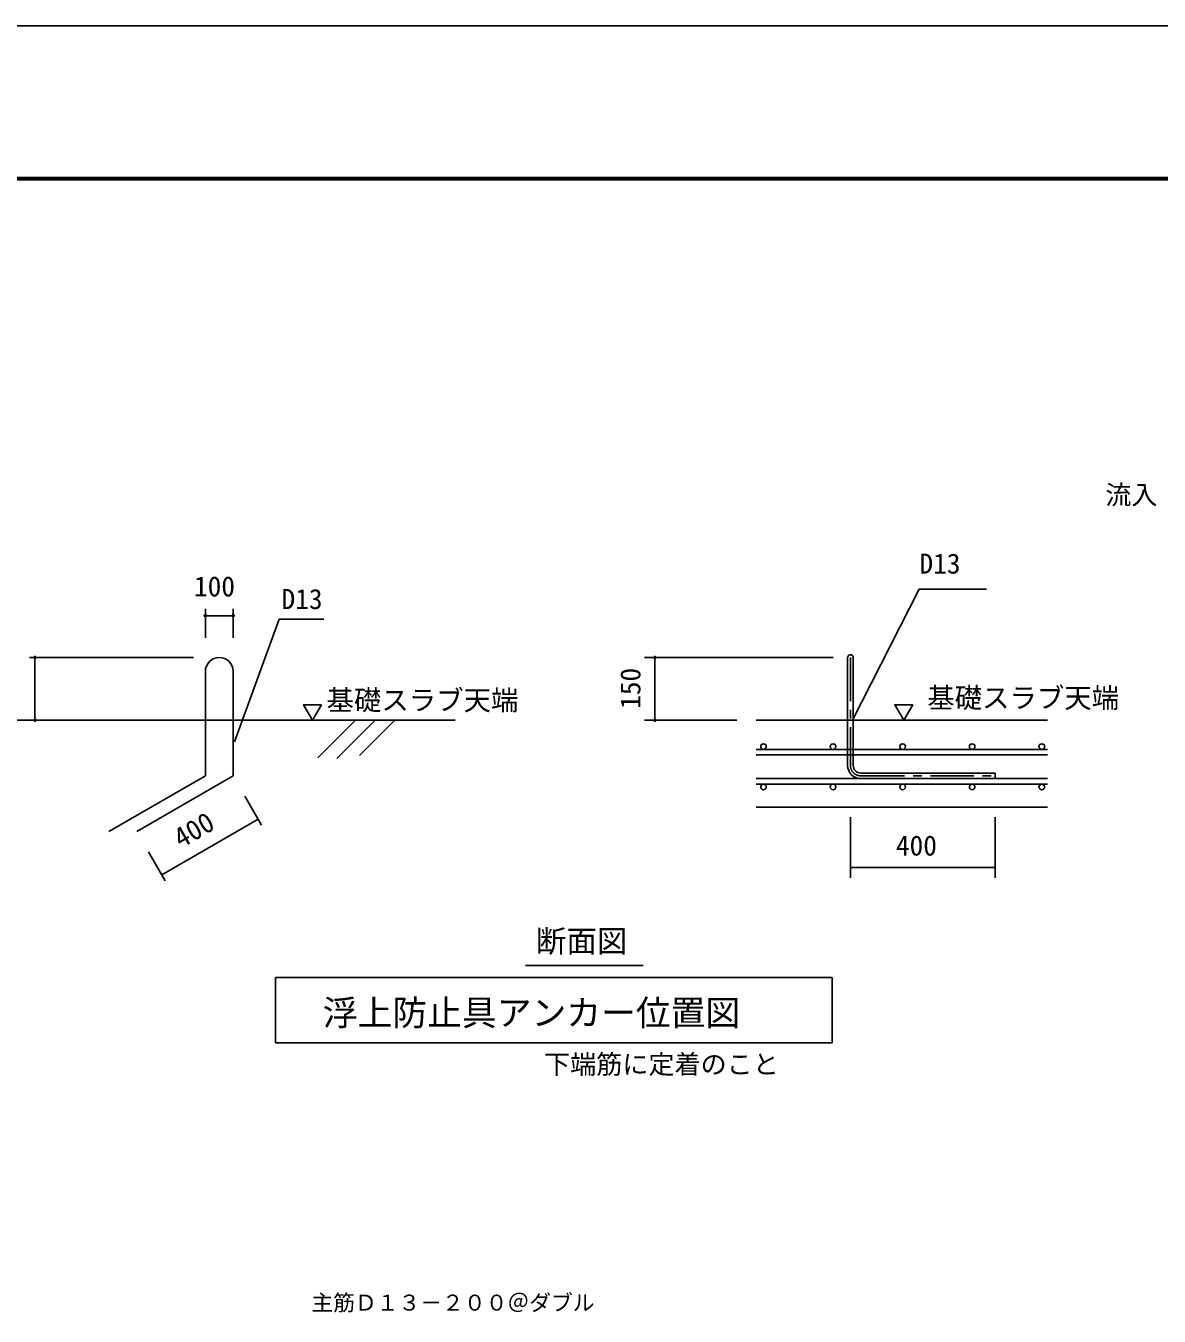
# Model space of a CAD drawing. Units: millimetres, scale not verified. Extents: x -14850 to 14850, y -10500 to 10500.
# Drawn here: x 667 to 7183, y 3084 to 10500 of the extents above; entities that cross this region are included whole.
import ezdxf
from ezdxf.enums import TextEntityAlignment as Align

# ---------------------------------------------------------------- set-up
doc = ezdxf.new("R2010")
doc.units = ezdxf.units.MM
doc.header["$LTSCALE"] = 50
doc.linetypes.add('CHAIN1', pattern=[8, 5, -1, 1, -1])
for name, color, linetype, lineweight in [('0-0_製作', 5, 'Continuous', 25), ('0-3_機器', 3, 'Continuous', 25), ('0-5_文字', 5, 'Continuous', 25), ('0-7_図面枠', 7, 'Continuous', 25), ('0-8_Axis_waku', 7, 'Continuous', 25)]:
    doc.layers.add(name, color=color, linetype=linetype, lineweight=lineweight)
doc.styles.add('ＭＳ ゴシック', font='')
doc.styles.get('ＭＳ ゴシック').set_extended_font_data('MS Gothic')

msp = doc.modelspace()

# ---------------------------------------------------------------- linework, layer by layer
at = {"layer": '0-5_文字', "color": 2}
for p, q in [((1699.46, 6982.55), (1699.46, 7149.69)), ((1859.46, 6982.55), (1859.46, 7149.69)), ((1699.46, 7109.69), (1859.46, 7109.69)), ((688.09, 6869.4), (1630.42, 6869.4)), ((719.71, 6509.38), (719.71, 6869.4)), ((5308.4, 6869.4), (4223.97, 6869.4)), ((4283.97, 6869.4), (4283.97, 6509.38)), ((688.09, 6509.38), (963.5, 6509.38)), ((4223.97, 6509.38), (4754.27, 6509.38)), ((6541.37, 6509.38), (4867.04, 6509.38)), ((1926.63, 6073.04), (2023.16, 5905.83)), ((6541.37, 6009.38), (4867.04, 6009.38)), ((1448.35, 5620.14), (2003.16, 5940.47)), ((5408.05, 5603.58), (5408.05, 5951.44)), ((6239.42, 5603.58), (6239.42, 5951.44)), ((1371.81, 5752.71), (1468.35, 5585.5)), ((5408.05, 5663.58), (6239.42, 5663.58))]:
    msp.add_line(p, q, dxfattribs=at)
at = {"layer": '0-5_文字'}
for p, q in [((1699.46, 7107.69), (1693.81, 7107.69)), ((1699.46, 7113.69), (1695, 7113.69)), ((1703.92, 7113.69), (1699.46, 7113.69)), ((1705.1, 7107.69), (1699.46, 7107.69)), ((1859.46, 7107.69), (1853.81, 7107.69)), ((1859.46, 7113.69), (1855, 7113.69)), ((1863.92, 7113.69), (1859.46, 7113.69)), ((1865.11, 7107.69), (1859.46, 7107.69)), ((719.71, 6867.4), (714.07, 6867.4)), ((719.71, 6873.4), (715.26, 6873.4)), ((724.18, 6873.4), (719.71, 6873.4)), ((725.36, 6867.4), (719.71, 6867.4)), ((4283.97, 6867.4), (4278.32, 6867.4)), ((4283.97, 6873.4), (4279.51, 6873.4)), ((4288.43, 6873.4), (4283.97, 6873.4)), ((4289.62, 6867.4), (4283.97, 6867.4)), ((719.71, 6507.38), (714.07, 6507.38)), ((719.71, 6513.38), (715.26, 6513.38)), ((724.18, 6513.38), (719.71, 6513.38)), ((725.36, 6507.38), (719.71, 6507.38)), ((4283.97, 6507.38), (4278.32, 6507.38)), ((4283.97, 6513.38), (4279.51, 6513.38)), ((4288.43, 6513.38), (4283.97, 6513.38)), ((4289.62, 6507.38), (4283.97, 6507.38))]:
    msp.add_line(p, q, dxfattribs=at)
at = {"layer": '0-5_文字', "color": 3}
for p, q in [((1867, 6384.29), (2124.16, 7089.44)), ((2124.16, 7089.44), (2381.31, 7089.44)), ((5392.05, 6249.38), (5392.05, 6869.24)), ((5424.04, 6249.38), (5424.04, 6869.24)), ((1699.46, 6189.38), (1699.46, 6796.68)), ((1859.46, 6789.4), (1859.46, 6189.38)), ((2315.85, 6509.38), (2367.22, 6598.36)), ((5714.46, 6509.38), (5765.84, 6598.36)), ((391.98, 6509.38), (3135.15, 6509.38)), ((2562.15, 6509.38), (2346.69, 6293.92)), ((2675.29, 6509.38), (2455.33, 6289.42)), ((2788.42, 6509.38), (2586.28, 6307.23)), ((6541.37, 6341.38), (4867.04, 6341.38)), ((4867.04, 6309.38), (6541.37, 6309.38)), ((1699.46, 6189.38), (1145.22, 5869.39)), ((1859.46, 6189.38), (1304.64, 5869.05)), ((4867.04, 6173.38), (6541.37, 6173.38)), ((6239.42, 6205.38), (5468.04, 6205.38)), ((5468.04, 6173.38), (6541.37, 6173.38)), ((6239.42, 6205.38), (6239.42, 6173.38)), ((4867.04, 6141.38), (6541.37, 6141.38)), ((3540.59, 5100.46), (4216.59, 5100.46)), ((2103.04, 5030.68), (5303.04, 5030.68)), ((2103.04, 4655.68), (2103.04, 5030.68)), ((5303.04, 4655.68), (5303.04, 5030.68)), ((2103.04, 4655.68), (5303.04, 4655.68))]:
    msp.add_line(p, q, dxfattribs=at)
at = {"layer": '0-5_文字', "color": 3, "linetype": 'CHAIN1'}
for p, q in [((5408.04, 6869.24), (5408.04, 6249.38)), ((5468.04, 6189.38), (6239.42, 6189.38))]:
    msp.add_line(p, q, dxfattribs=at)
at = {"layer": '0-5_文字', "color": 3}
for points in [[(5418.16, 6504.86), (5803.89, 7262.57), (6189.62, 7262.57)], [(2315.85, 6509.38), (2264.47, 6598.36), (2367.22, 6598.36)], [(5714.46, 6509.38), (5663.09, 6598.36), (5765.84, 6598.36)]]:
    msp.add_lwpolyline(points, dxfattribs=at)
at = {"layer": '0-5_文字'}
for points in [[(1699.46, 7115.69), (1698.7, 7115.64), (1697.96, 7115.5), (1697.25, 7115.27), (1696.57, 7114.95), (1695.93, 7114.54), (1695.35, 7114.06), (1694.83, 7113.51), (1694.39, 7112.9), (1694.03, 7112.24), (1693.75, 7111.54), (1693.56, 7110.81), (1693.47, 7110.07), (1693.46, 7109.69), (1699.46, 7109.69)], [(1693.46, 7109.69), (1693.5, 7108.94), (1693.64, 7108.2), (1693.88, 7107.48), (1694.2, 7106.8), (1694.6, 7106.16), (1695.08, 7105.58), (1695.63, 7105.07), (1696.24, 7104.62), (1696.9, 7104.26), (1697.6, 7103.98), (1698.33, 7103.8), (1699.08, 7103.7), (1699.46, 7103.69), (1699.46, 7109.69)], [(1705.46, 7109.69), (1705.41, 7110.44), (1705.27, 7111.18), (1705.03, 7111.9), (1704.71, 7112.58), (1704.31, 7113.22), (1703.83, 7113.8), (1703.28, 7114.31), (1702.67, 7114.75), (1702.01, 7115.12), (1701.31, 7115.4), (1700.58, 7115.58), (1699.83, 7115.68), (1699.46, 7115.69), (1699.46, 7109.69)], [(1699.46, 7103.69), (1700.21, 7103.74), (1700.95, 7103.88), (1701.66, 7104.11), (1702.35, 7104.43), (1702.98, 7104.83), (1703.56, 7105.32), (1704.08, 7105.86), (1704.52, 7106.47), (1704.88, 7107.13), (1705.16, 7107.83), (1705.35, 7108.56), (1705.44, 7109.31), (1705.46, 7109.69), (1699.46, 7109.69)], [(1859.46, 7115.69), (1858.7, 7115.64), (1857.96, 7115.5), (1857.25, 7115.27), (1856.57, 7114.95), (1855.93, 7114.54), (1855.35, 7114.06), (1854.83, 7113.51), (1854.39, 7112.9), (1854.03, 7112.24), (1853.75, 7111.54), (1853.56, 7110.81), (1853.47, 7110.07), (1853.46, 7109.69), (1859.46, 7109.69)], [(1853.46, 7109.69), (1853.5, 7108.94), (1853.65, 7108.2), (1853.88, 7107.48), (1854.2, 7106.8), (1854.6, 7106.16), (1855.08, 7105.58), (1855.63, 7105.07), (1856.24, 7104.62), (1856.9, 7104.26), (1857.6, 7103.98), (1858.33, 7103.8), (1859.08, 7103.7), (1859.46, 7103.69), (1859.46, 7109.69)], [(1865.46, 7109.69), (1865.41, 7110.44), (1865.27, 7111.18), (1865.04, 7111.9), (1864.71, 7112.58), (1864.31, 7113.22), (1863.83, 7113.8), (1863.28, 7114.31), (1862.67, 7114.75), (1862.01, 7115.12), (1861.31, 7115.4), (1860.58, 7115.58), (1859.83, 7115.68), (1859.46, 7115.69), (1859.46, 7109.69)], [(1859.46, 7103.69), (1860.21, 7103.74), (1860.95, 7103.88), (1861.67, 7104.11), (1862.35, 7104.43), (1862.98, 7104.83), (1863.56, 7105.32), (1864.08, 7105.86), (1864.52, 7106.47), (1864.89, 7107.13), (1865.16, 7107.83), (1865.35, 7108.56), (1865.44, 7109.31), (1865.46, 7109.69), (1859.46, 7109.69)], [(719.71, 6875.4), (718.96, 6875.36), (718.22, 6875.21), (717.51, 6874.98), (716.82, 6874.66), (716.19, 6874.26), (715.61, 6873.78), (715.09, 6873.23), (714.65, 6872.62), (714.29, 6871.96), (714.01, 6871.26), (713.82, 6870.53), (713.73, 6869.78), (713.71, 6869.4), (719.71, 6869.4)], [(713.71, 6869.4), (713.76, 6868.65), (713.9, 6867.91), (714.14, 6867.19), (714.46, 6866.51), (714.86, 6865.88), (715.34, 6865.3), (715.89, 6864.78), (716.5, 6864.34), (717.16, 6863.97), (717.86, 6863.7), (718.59, 6863.51), (719.34, 6863.41), (719.71, 6863.4), (719.71, 6869.4)], [(725.71, 6869.4), (725.67, 6870.15), (725.53, 6870.89), (725.29, 6871.61), (724.97, 6872.29), (724.57, 6872.93), (724.09, 6873.51), (723.54, 6874.03), (722.93, 6874.47), (722.27, 6874.83), (721.57, 6875.11), (720.84, 6875.3), (720.09, 6875.39), (719.71, 6875.4), (719.71, 6869.4)], [(719.71, 6863.4), (720.47, 6863.45), (721.21, 6863.59), (721.92, 6863.82), (722.6, 6864.14), (723.24, 6864.55), (723.82, 6865.03), (724.34, 6865.58), (724.78, 6866.19), (725.14, 6866.85), (725.42, 6867.55), (725.61, 6868.28), (725.7, 6869.03), (725.71, 6869.4), (719.71, 6869.4)], [(4283.97, 6875.4), (4283.22, 6875.36), (4282.48, 6875.21), (4281.76, 6874.98), (4281.08, 6874.66), (4280.44, 6874.26), (4279.86, 6873.78), (4279.35, 6873.23), (4278.9, 6872.62), (4278.54, 6871.96), (4278.26, 6871.26), (4278.08, 6870.53), (4277.98, 6869.78), (4277.97, 6869.4), (4283.97, 6869.4)], [(4277.97, 6869.4), (4278.02, 6868.65), (4278.16, 6867.91), (4278.39, 6867.19), (4278.71, 6866.51), (4279.11, 6865.88), (4279.59, 6865.3), (4280.14, 6864.78), (4280.75, 6864.34), (4281.41, 6863.97), (4282.11, 6863.7), (4282.84, 6863.51), (4283.59, 6863.41), (4283.97, 6863.4), (4283.97, 6869.4)], [(4289.97, 6869.4), (4289.92, 6870.15), (4289.78, 6870.89), (4289.55, 6871.61), (4289.23, 6872.29), (4288.82, 6872.93), (4288.34, 6873.51), (4287.79, 6874.03), (4287.18, 6874.47), (4286.52, 6874.83), (4285.82, 6875.11), (4285.09, 6875.3), (4284.35, 6875.39), (4283.97, 6875.4), (4283.97, 6869.4)], [(4283.97, 6863.4), (4284.72, 6863.45), (4285.46, 6863.59), (4286.18, 6863.82), (4286.86, 6864.14), (4287.5, 6864.55), (4288.08, 6865.03), (4288.59, 6865.58), (4289.03, 6866.19), (4289.4, 6866.85), (4289.68, 6867.55), (4289.86, 6868.28), (4289.96, 6869.03), (4289.97, 6869.4), (4283.97, 6869.4)], [(719.71, 6515.38), (718.96, 6515.33), (718.22, 6515.19), (717.51, 6514.96), (716.82, 6514.63), (716.19, 6514.23), (715.61, 6513.75), (715.09, 6513.2), (714.65, 6512.59), (714.29, 6511.93), (714.01, 6511.23), (713.82, 6510.5), (713.73, 6509.75), (713.71, 6509.38), (719.71, 6509.38)], [(713.71, 6509.38), (713.76, 6508.62), (713.9, 6507.88), (714.14, 6507.17), (714.46, 6506.49), (714.86, 6505.85), (715.34, 6505.27), (715.89, 6504.75), (716.5, 6504.31), (717.16, 6503.95), (717.86, 6503.67), (718.59, 6503.48), (719.34, 6503.39), (719.71, 6503.38), (719.71, 6509.38)], [(725.71, 6509.38), (725.67, 6510.13), (725.53, 6510.87), (725.29, 6511.59), (724.97, 6512.27), (724.57, 6512.9), (724.09, 6513.48), (723.54, 6514), (722.93, 6514.44), (722.27, 6514.81), (721.57, 6515.08), (720.84, 6515.27), (720.09, 6515.36), (719.71, 6515.38), (719.71, 6509.38)], [(719.71, 6503.38), (720.47, 6503.42), (721.21, 6503.57), (721.92, 6503.8), (722.6, 6504.12), (723.24, 6504.52), (723.82, 6505), (724.34, 6505.55), (724.78, 6506.16), (725.14, 6506.82), (725.42, 6507.52), (725.61, 6508.25), (725.7, 6509), (725.71, 6509.38), (719.71, 6509.38)], [(4283.97, 6515.38), (4283.22, 6515.33), (4282.48, 6515.19), (4281.76, 6514.96), (4281.08, 6514.63), (4280.44, 6514.23), (4279.86, 6513.75), (4279.35, 6513.2), (4278.9, 6512.59), (4278.54, 6511.93), (4278.26, 6511.23), (4278.08, 6510.5), (4277.98, 6509.75), (4277.97, 6509.38), (4283.97, 6509.38)], [(4277.97, 6509.38), (4278.02, 6508.62), (4278.16, 6507.88), (4278.39, 6507.17), (4278.71, 6506.49), (4279.11, 6505.85), (4279.59, 6505.27), (4280.14, 6504.75), (4280.75, 6504.31), (4281.41, 6503.95), (4282.11, 6503.67), (4282.84, 6503.48), (4283.59, 6503.39), (4283.97, 6503.38), (4283.97, 6509.38)], [(4289.97, 6509.38), (4289.92, 6510.13), (4289.78, 6510.87), (4289.55, 6511.59), (4289.23, 6512.27), (4288.82, 6512.9), (4288.34, 6513.48), (4287.79, 6514), (4287.18, 6514.44), (4286.52, 6514.81), (4285.82, 6515.08), (4285.09, 6515.27), (4284.35, 6515.36), (4283.97, 6515.38), (4283.97, 6509.38)], [(4283.97, 6503.38), (4284.72, 6503.42), (4285.46, 6503.57), (4286.18, 6503.8), (4286.86, 6504.12), (4287.5, 6504.52), (4288.08, 6505), (4288.59, 6505.55), (4289.03, 6506.16), (4289.4, 6506.82), (4289.68, 6507.52), (4289.86, 6508.25), (4289.96, 6509), (4289.97, 6509.38), (4283.97, 6509.38)]]:
    msp.add_lwpolyline(points, close=True, dxfattribs=at)
at = {"layer": '0-5_文字', "color": 3}
for centre in [(4908.04, 6357.38), (5308.04, 6357.38), (5708.04, 6357.38), (6108.04, 6357.38), (6508.04, 6357.38), (4908.04, 6125.38), (5308.04, 6125.38), (5708.04, 6125.38), (6108.04, 6125.38), (6508.04, 6125.38)]:
    msp.add_circle(centre, 16, dxfattribs=at)
for centre, radius, start, end in [((1779.46, 6789.4), 80, 0, 180), ((5408.04, 6869.4), 16, 359.4274, 180), ((5468.04, 6249.38), 76, 180, 270), ((5468.04, 6249.38), 44, 180, 270)]:
    msp.add_arc(centre, radius, start, end, dxfattribs=at)
at = {"layer": '0-5_文字', "color": 3, "linetype": 'CHAIN1'}
msp.add_arc((5468.04, 6249.38), 60, 180, 270, dxfattribs=at)
at = {"layer": '0-7_図面枠'}
msp.add_lwpolyline([(-14850, -10500), (14850, -10500), (14850, 10500), (-14850, 10500)], close=True, dxfattribs=at)
at = {"layer": '0-8_Axis_waku'}
for p, q in [((-12964, 9629), (14014, 9629)), ((-12963, 9628), (14013, 9628)), ((-12962, 9627), (14012, 9627)), ((-12961, 9626), (14011, 9626)), ((-12960, 9625), (14010, 9625)), ((-12959, 9624), (14009, 9624)), ((-12958, 9623), (14008, 9623)), ((-12957, 9622), (14007, 9622)), ((-12956, 9621), (14006, 9621)), ((-12955, 9620), (14005, 9620)), ((-12954, 9619), (14004, 9619)), ((-12953, 9618), (14003, 9618)), ((-12952, 9617), (14002, 9617)), ((-12951, 9616), (14001, 9616)), ((-12950, 9615), (14000, 9615))]:
    msp.add_line(p, q, dxfattribs=at)

# ---------------------------------------------------------------- texts
at = {"layer": '0-0_製作', "color": 4, "style": 'ＭＳ ゴシック'}
msp.add_text('流入', height=110, dxfattribs=at).set_placement((6873.07, 7716.51), align=Align.BOTTOM_LEFT)
at = {"layer": '0-3_機器', "color": 4, "style": 'ＭＳ ゴシック'}
msp.add_text('主筋Ｄ１３－２００＠ダブル', height=91.79, dxfattribs=at).set_placement((2309.24, 3088.64), align=Align.BOTTOM_LEFT)
at = {"layer": '0-5_文字', "color": 4, "style": 'ＭＳ ゴシック'}
for s, height, p in [('D13', 115.5, (5805.15, 7317.16)), ('100', 115.5, (1634.21, 7185.88)), ('D13', 115.5, (2137.64, 7113.31)), ('基礎スラブ天端', 115.5, (2396.15, 6532.31)), ('基礎スラブ天端', 115.5, (5849.78, 6545.76)), ('400', 115.5, (5669.6, 5696.64)), ('断面図', 128.4, (3600.03, 5136.94)), ('浮上防止具アンカー位置図', 146.6, (2374.7, 4710.75)), ('下端筋に定着のこと', 110, (3646.45, 4444.19))]:
    msp.add_text(s, height=height, dxfattribs=at).set_placement(p, align=Align.BOTTOM_LEFT)
for s, rotation, p in [('150', 90, (4235.4, 6574.47)), ('400', 30, (1577.01, 5740.41))]:
    msp.add_text(s, height=115.5, rotation=rotation, dxfattribs=at).set_placement(p, align=Align.BOTTOM_LEFT)

doc.saveas('drawing.dxf')
